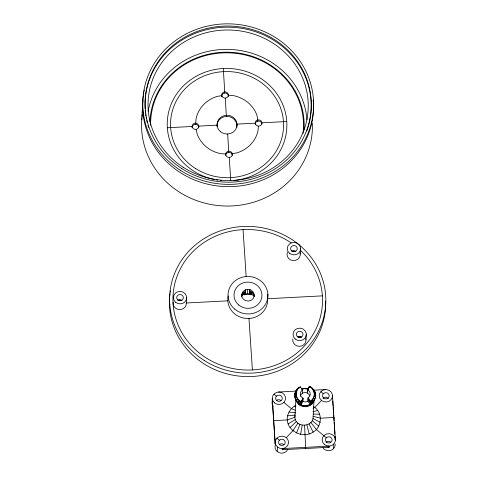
<?xml version="1.0" encoding="UTF-8"?>
<svg xmlns="http://www.w3.org/2000/svg" width="477" height="477" viewBox="0 0 477 477"><rect width="100%" height="100%" fill="white"/><g stroke="black" fill="none" stroke-linecap="round" stroke-linejoin="round"><path stroke-width="0.72" d="M141.752 119.757L142.838 100.361M169.562 307.289L169.758 303.867M195.326 123.173A3.327 3.124 3.2 0 0 192.219 126.471L192.153 127.609A3.327 3.124 3.2 0 1 195.26 124.318L195.326 123.173L196.19 123.239A3.327 3.124 3.2 0 1 196.596 129.261L195.743 129.41A3.327 3.124 3.2 0 1 192.219 126.471L167.332 127.77M195.695 124.348L196.095 118.57A31.583 29.663 3.2 0 1 216.981 96.455L221.841 95.591L221.775 96.736L221.692 96.336A3.327 3.124 3.2 0 1 224.798 93.045L223.302 68.515M173.193 302.066A6.648 6.243 3.2 0 0 179.257 309.573A6.648 6.243 3.2 0 0 186.346 302.996L186.662 297.29M226.366 116.43L225.281 98.137M228.298 96.39L228.388 94.845A3.327 3.124 3.2 0 0 224.864 91.9A3.327 3.124 3.2 0 0 221.757 95.191L221.924 95.996A3.327 3.124 3.2 0 0 228.334 95.656L228.388 94.845M228.763 152.288L227.678 133.995M232.204 154.828L232.269 153.689L237.123 152.825A31.583 29.663 3.2 0 0 258.009 130.71L258.343 126.077M236.944 125.26L237.003 124.121L255.255 123.161L255.189 124.306A3.327 3.124 3.2 0 1 257.449 121.164L257.508 120.019L258.361 119.87A3.327 3.124 3.2 0 1 261.891 122.816L286.772 121.51M241.708 295.543L241.63 297.01A6.279 5.897 3.2 0 1 244.421 291.745L244.248 294.84L245.047 294.476L245.303 289.915L244.504 290.278A6.279 5.897 3.2 0 0 245.184 300.48L248.368 301.106L251.451 300.152A6.279 5.897 3.2 0 0 250.771 289.95L249.876 289.772L249.62 294.339L247.33 293.886L245.047 294.476M242.054 293.939L241.976 295.305L244.331 294.237L249.054 293.933M242.775 294.941L242.888 292.89M245.112 294.571L245.303 289.915M247.33 293.886L247.581 289.324L249.876 289.772M257.872 121.086L256.984 115.38A31.583 29.663 3.2 0 0 233.295 95.603L228.358 95.251M249.62 294.339L249.93 289.67M249.674 294.237L250.514 294.512L250.687 291.411A6.279 5.897 3.2 0 1 254.163 296.354L254.247 294.887M251.152 294.506L251.266 292.449M254.169 296.169A10.041 9.433 3.2 0 0 251.999 294.78L252.148 292.043M267.883 294.172L267.627 298.733L322.369 295.865M272.242 399.744L272.307 398.599L275.187 443.837L272.242 399.744A6.648 6.243 3.2 0 0 272.576 401.342M273.715 421.793L273.78 420.648L287.291 419.945L294.875 417.256L295.042 415.026L287.583 415.878C284.489 429.556 301.989 439.669 313.085 432.12C322.398 426.909 322.851 412.176 313.657 406.648M277.238 451.57L277.489 447.009A6.648 6.243 3.2 0 1 279.766 436.419A6.648 6.243 3.2 0 1 288.406 443.628A6.648 6.243 3.2 0 1 277.489 447.009M282.241 449.728L282.306 448.589L329.225 446.126L329.16 447.265L282.241 449.728A6.648 6.243 3.2 0 0 283.392 449.572M300.26 253.997L300.582 248.296M294.691 396.083C294.428 392.649 296.289 389.596 298.781 387.384L300.188 387.348L300.218 386.775L302.519 390.043A4.985 4.681 3.2 0 0 303.056 398.146L302.865 401.568M295.895 399.07L294.875 417.256C295.418 428.298 313.944 427.464 313.127 416.302L314.021 400.281M298.781 387.384L297.076 389.548A9.629 9.045 3.2 0 0 297.928 402.32L299.836 403.894L301.124 403.226L302.961 399.857M299.836 403.894L303.026 398.712M300.218 386.775A9.141 8.586 3.2 0 0 301.214 401.628L301.029 404.878L303.289 405.623L305.668 405.79L310.151 404.401A9.141 8.586 3.2 0 0 312.679 402.057M302.519 390.043L302.329 393.465A4.985 4.681 3.2 0 0 300.2 396.429M305.995 339.749L306.312 334.043M295.722 398.909C296.259 403.655 301.035 406.988 305.656 406.732L305.668 405.79M296.64 400.424A9.141 8.586 3.2 0 0 301.029 404.878L302.877 401.395A4.985 4.681 3.2 0 0 307.856 401.133L310.151 404.401L310.336 401.151A9.141 8.586 3.2 0 0 309.34 386.298L307.492 389.781L307.301 393.203A4.985 4.681 3.2 0 1 309.811 395.922M307.844 401.306L308.035 397.884A4.985 4.681 3.2 0 0 307.492 389.781M305.703 448.499L304.576 425.353M309.281 387.437L309.34 386.298M310.205 387.002L310.229 386.608C313.085 388.487 315.714 391.367 315.691 394.98M307.939 399.595L310.247 402.749L311.427 403.286L311.451 402.892C313.985 400.895 315.917 397.925 315.708 394.586L313.121 390.335M332.314 398.212A6.648 6.243 3.2 0 0 332.433 396.584L332.493 395.445L335.379 440.682A6.648 6.243 3.2 0 0 335.045 439.078M333.906 418.633L333.972 417.494L320.466 418.18L313.127 416.302M333.536 448.618L333.793 444.051M296.283 392.78C295.484 396.602 297.696 400.555 301.178 402.2L297.952 401.926L296.3 400.137L295.197 398.009L294.708 395.683L296.122 395.01L294.881 393.334L296.283 392.78L296.861 391.188M308.005 398.456L310.3 401.723C313.574 399.714 315.208 395.505 313.908 391.856L315.225 392.267M303.187 406.553L304.433 406.332M300.599 434.35L302.191 425.186M287.583 415.878C288.728 411.418 291.715 407.316 295.967 405.408M313.824 400.131L313.246 401.717L313.544 401.855L314.349 399.666L314.021 399.601M296.497 433.003L299.938 424.447M307.397 391.492L308.017 390.293M250.514 294.512L251.856 291.99M301.214 401.628L303.056 398.146M307.462 390.353L309.311 386.871M297.952 423.182L292.89 430.707L286.283 437.695M312.912 402.177L311.916 403.566L312.167 403.775L313.544 401.855M321.462 400.447A6.648 6.243 3.2 0 1 323.74 389.858A6.648 6.243 3.2 0 1 332.38 397.073A6.648 6.243 3.2 0 1 321.462 400.447L314.862 407.418L313.055 408.527M290.04 427.619L296.384 421.483M311.427 403.286L313.3 401.515A9.629 9.045 3.2 0 0 312.447 388.743M298.793 404.478L300.516 405.206M310.116 405.027L311.016 404.299M312.167 403.775L310.3 405.289L308.082 406.297L305.656 406.732M299.198 400.936L297.952 401.926L299.86 403.5M297.165 402.713L297.433 402.528L296.646 401.014M296.3 400.137L297.63 399.237M288.126 423.946L295.335 419.462M300.188 387.348L297.099 389.154L298.387 388.809M295.197 398.009L296.581 397.216L294.708 395.683M245.369 290.01L247.581 289.324M296.08 400.62L296.384 400.507M295.698 391.104L297.058 390.663M312.972 411.729L317.718 410.506M257.449 121.164L258.295 121.009A3.327 3.124 3.2 0 1 261.825 123.954L261.891 122.816A3.327 3.124 3.2 0 1 258.778 126.107L257.914 126.047A3.327 3.124 3.2 0 1 257.508 120.019M302.179 389.059L304.523 388.642L308.595 389.363M186.346 302.996L227.815 300.82M278.526 392.016L296.122 391.092M313.711 390.174L325.445 389.56M313.359 414.108L319.626 414.179M195.26 124.318L196.13 124.378A3.327 3.124 3.2 0 1 198.79 127.264L198.855 126.119L217.101 125.165L217.035 126.304A9.975 9.367 3.2 0 1 227.666 116.442A9.975 9.367 3.2 0 1 236.765 127.699M288.984 412.027L295.812 412.909M312.858 389.834L314.122 390.138M250.061 294.148L251.999 294.78M315.708 394.586L314.367 394.056L315.541 396.942L314.206 396.292M295.227 410.256L291.405 408.658L283.928 402.415M311.207 387.753L312.471 388.35M312.96 418.538L320.174 422.246M313.431 398.408L314.725 399.171M312.101 400.257L313.323 401.121L310.3 401.723L311.451 402.892M312.191 420.654L318.767 426.092M320.872 391.629L323.364 393.71M273.953 394.091L276.445 396.172M326.316 437.808L316.352 429.461L310.855 422.503M276.904 438.184L279.397 440.271M294.673 405.999L295.74 406.899M242.584 292.473L244.248 294.84M308.035 397.884L310.336 401.151M301.72 389.524L302.484 390.615M309.06 423.97L313.085 432.12M306.914 424.941L309.185 433.891M232.287 155.228L232.12 154.429A3.327 3.124 3.2 0 0 225.71 154.763L225.681 155.174L225.746 154.029L220.809 153.683A31.583 29.663 3.2 0 1 197.12 133.906L196.166 129.339M332.433 396.584L332.576 398.79M332.725 400.996L333.071 406.142M333.167 407.608L333.56 413.487M333.661 414.96L334.055 420.839M334.15 422.312L334.496 427.452M334.592 428.924L334.937 434.07M335.087 436.276L335.379 440.682M304.499 388.326L304.523 388.642M243.031 229.622L246.18 276.66M248.97 318.487L252.411 369.937M229.24 157.38A3.327 3.124 3.2 0 0 232.353 154.089L232.186 153.29A3.327 3.124 3.2 0 0 225.776 153.624L225.716 154.435A3.327 3.124 3.2 0 0 229.24 157.38L230.802 180.765M300.754 250.574A74.806 70.25 3.2 0 1 270.906 366.735A74.806 70.25 3.2 0 1 173.795 288.633A74.806 70.25 3.2 0 1 291.167 242.871M305.817 338.67A6.648 6.243 3.2 0 1 299.484 346.338A6.648 6.243 3.2 0 1 292.842 338.819M291.817 251.164A3.327 3.124 3.2 0 1 295.859 251.451M177.903 300.158A3.327 3.124 3.2 0 1 181.94 300.444M297.553 336.911A3.327 3.124 3.2 0 1 301.589 337.197M300.087 252.917A6.648 6.243 3.2 0 1 293.176 260.573A6.648 6.243 3.2 0 1 287.434 252.023M325.606 301.172A78.133 73.375 3.2 0 1 244.033 376.49A78.133 73.375 3.2 0 1 170.015 293.593M170.206 292.234A78.133 73.375 3.2 0 1 170.432 290.881M298.298 337.126A3.327 3.124 3.2 0 1 300.838 337.305M292.568 251.379A3.327 3.124 3.2 0 1 295.102 251.558M267.478 297.344A19.951 18.734 3.2 0 1 247.104 318.505A19.951 18.734 3.2 0 1 228.173 295.943M178.648 300.379A3.327 3.124 3.2 0 1 181.188 300.558M214.578 179.537A59.846 56.203 3.2 0 1 178.636 91.292A59.846 56.203 3.2 0 1 278.842 96.831A59.846 56.203 3.2 0 1 233.408 180.58M221.674 180.592A59.846 56.203 3.2 0 1 220.374 180.461M217.792 180.115A59.846 56.203 3.2 0 1 216.504 179.901M224.798 93.045A3.327 3.124 3.2 0 1 228.328 95.984M150.607 125.284A76.469 71.812 3.2 0 1 230.832 52.929A76.469 71.812 3.2 0 1 303.002 133.375M313.18 99.955A85.449 80.243 3.2 0 1 226.444 186.62A85.449 80.243 3.2 0 1 143.315 95.788M143.499 94.488A85.449 80.243 3.2 0 1 143.821 92.544M144.06 91.25A85.449 80.243 3.2 0 1 144.328 89.968M149.969 121.903A77.137 72.438 3.2 0 1 230.868 52.303A77.137 72.438 3.2 0 1 303.998 130.084M145.151 108.869A83.123 78.055 3.2 0 1 234.183 27.422A83.123 78.055 3.2 0 1 309.603 121.224M309.442 121.939A83.123 78.055 3.2 0 1 308.553 125.481M308.351 126.184A83.123 78.055 3.2 0 1 306.759 131.062M148.657 127.532A83.123 78.055 3.2 0 1 148.007 125.427M147.238 122.595A83.123 78.055 3.2 0 1 146.737 120.448M146.439 119.017A83.123 78.055 3.2 0 1 146.171 117.575M145.926 116.132A83.123 78.055 3.2 0 1 145.712 114.683M145.527 113.234A83.123 78.055 3.2 0 1 145.246 110.324M312.357 123.281A85.449 80.243 3.2 0 1 225.013 206.004A85.449 80.243 3.2 0 1 141.86 118.445M141.991 117.139A85.449 80.243 3.2 0 1 142.319 114.534M148.108 111.314A80.13 75.247 3.2 0 1 231.011 49.495A80.13 75.247 3.2 0 1 306.955 119.745M279.14 444.832A3.327 3.124 3.2 0 1 283.833 444.588M275.187 443.837A6.648 6.243 3.2 0 1 275.307 442.215M287.589 449.733A6.648 6.243 3.2 0 1 278.938 452.607A6.648 6.243 3.2 0 1 275.444 444.594M326.059 442.37A3.327 3.124 3.2 0 1 330.752 442.125M329.16 447.265A6.648 6.243 3.2 0 1 328.003 447.235M335.188 444.105A6.648 6.243 3.2 0 1 330.674 450.389A6.648 6.243 3.2 0 1 323.012 447.873M276.845 400.203A3.327 3.124 3.2 0 1 280.887 400.489M273.148 406.237A6.648 6.243 3.2 0 1 272.498 400.495M323.114 398.277A3.327 3.124 3.2 0 1 328.373 398.647M302.335 393.292A4.985 4.681 3.2 0 1 307.313 393.036M314.057 400.155A9.474 8.896 3.2 0 1 304.451 406.088A9.474 8.896 3.2 0 1 295.8 398.867M302.072 388.761A9.474 8.896 3.2 0 1 308.166 388.815M297.475 336.72A3.327 3.124 3.2 0 0 302.937 335.027A3.327 3.124 3.2 0 0 298.614 331.426A3.327 3.124 3.2 0 0 297.475 336.72M291.745 250.968A3.327 3.124 3.2 0 0 297.201 249.28A3.327 3.124 3.2 0 0 292.884 245.673A3.327 3.124 3.2 0 0 291.745 250.968M177.832 299.967A3.327 3.124 3.2 0 0 183.287 298.28A3.327 3.124 3.2 0 0 178.97 294.673A3.327 3.124 3.2 0 0 177.832 299.967M175.631 302.293A6.648 6.243 3.2 0 0 186.549 298.918A6.648 6.243 3.2 0 0 177.909 291.703A6.648 6.243 3.2 0 0 175.631 302.293M295.281 339.046A6.648 6.243 3.2 0 0 306.192 335.671A6.648 6.243 3.2 0 0 297.559 328.456A6.648 6.243 3.2 0 0 295.281 339.046M289.545 253.299A6.648 6.243 3.2 0 0 300.462 249.918A6.648 6.243 3.2 0 0 291.823 242.71A6.648 6.243 3.2 0 0 289.545 253.299M204.144 360.403A78.133 73.375 3.2 0 0 325.66 305.292A78.133 73.375 3.2 0 0 213.362 233.641A78.133 73.375 3.2 0 0 204.144 360.403M238.744 304.994A13.964 13.112 3.2 0 0 261.664 297.898A13.964 13.112 3.2 0 0 243.526 282.754A13.964 13.112 3.2 0 0 238.744 304.994M234.785 309.179A19.951 18.734 3.2 0 0 267.531 299.049A19.951 18.734 3.2 0 0 241.618 277.411A19.951 18.734 3.2 0 0 234.785 309.179M220.457 131.622A9.975 9.367 3.2 0 0 236.83 126.56A9.975 9.367 3.2 0 0 223.874 115.738A9.975 9.367 3.2 0 0 220.457 131.622M195.528 168.494A56.524 53.078 3.2 0 0 283.433 128.629A56.524 53.078 3.2 0 0 202.194 76.797A56.524 53.078 3.2 0 0 195.528 168.494M180.544 170.402A85.449 80.243 3.2 0 0 313.437 110.133A85.449 80.243 3.2 0 0 190.621 31.78A85.449 80.243 3.2 0 0 180.544 170.402M181.844 168.596A83.123 78.055 3.2 0 0 311.111 109.972A83.123 78.055 3.2 0 0 191.647 33.754A83.123 78.055 3.2 0 0 181.844 168.596M183.448 167.415A80.13 75.247 3.2 0 0 308.064 110.902A80.13 75.247 3.2 0 0 192.899 37.427A80.13 75.247 3.2 0 0 183.448 167.415M324.408 444.546A6.648 6.243 3.2 0 0 335.325 441.171A6.648 6.243 3.2 0 0 326.685 433.957A6.648 6.243 3.2 0 0 324.408 444.546M279.689 444.677A3.327 3.124 3.2 0 0 285.145 442.99A3.327 3.124 3.2 0 0 280.828 439.383A3.327 3.124 3.2 0 0 279.689 444.677M326.608 442.221A3.327 3.124 3.2 0 0 332.064 440.527A3.327 3.124 3.2 0 0 327.747 436.926A3.327 3.124 3.2 0 0 326.608 442.221M276.743 400.579A3.327 3.124 3.2 0 0 282.199 398.891A3.327 3.124 3.2 0 0 277.882 395.284A3.327 3.124 3.2 0 0 276.743 400.579M274.543 402.91A6.648 6.243 3.2 0 0 285.461 399.529A6.648 6.243 3.2 0 0 276.821 392.321A6.648 6.243 3.2 0 0 274.543 402.91M323.662 398.122A3.327 3.124 3.2 0 0 329.118 396.435A3.327 3.124 3.2 0 0 324.801 392.827A3.327 3.124 3.2 0 0 323.662 398.122"/></g></svg>
